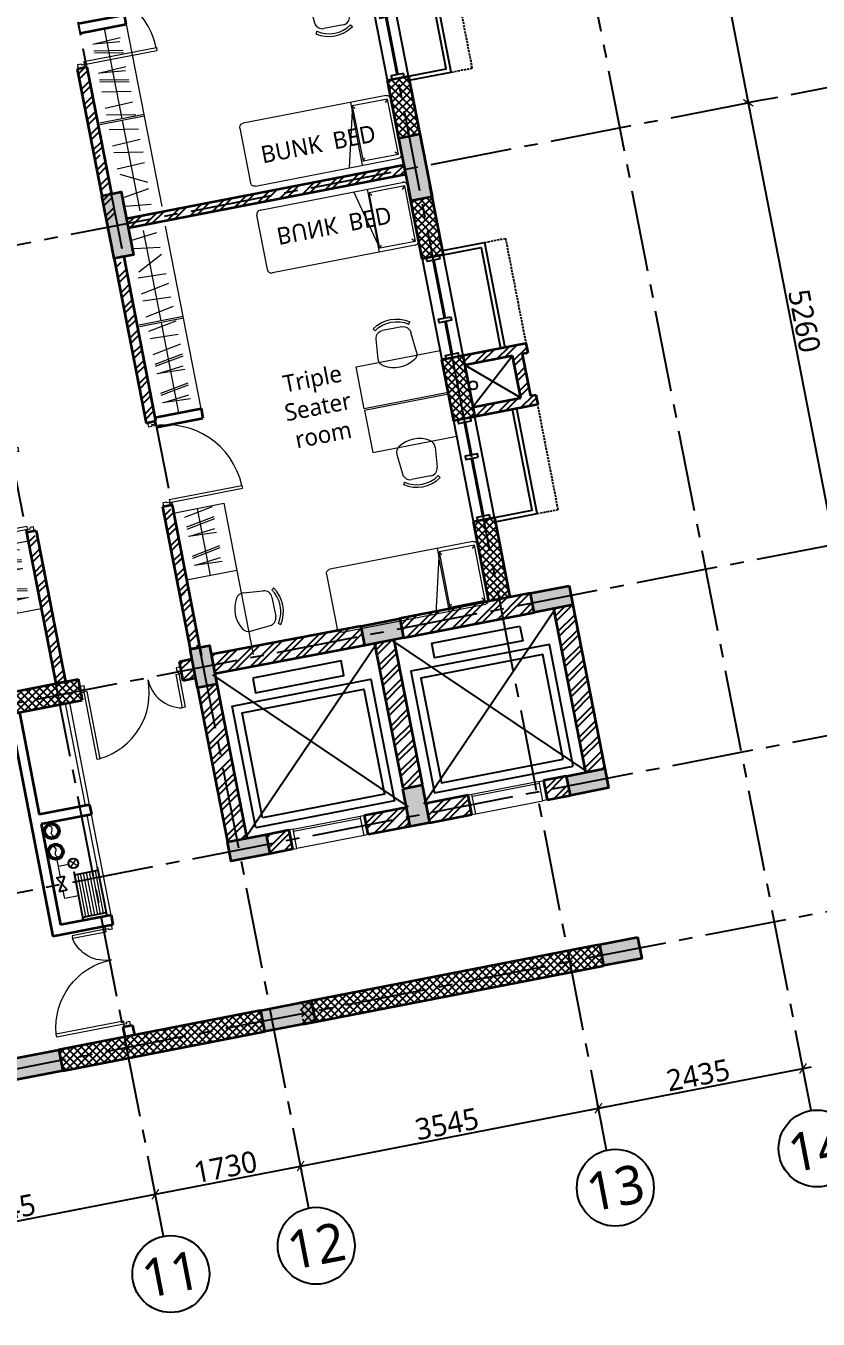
# Model space of a CAD drawing. Header units: millimetres. Extents: x -1107453 to -240403, y -265431 to 143409.
# Drawn here: x -259671 to -250412, y -119857 to -104730 of the extents above; entities that cross this region are included whole.
import ezdxf
from ezdxf.enums import TextEntityAlignment as Align

# ---------------------------------------------------------------- set-up
doc = ezdxf.new("R2010")
doc.units = ezdxf.units.MM
doc.header["$MEASUREMENT"] = 0
doc.linetypes.add('CENTER2', pattern=[28.575, 19.05, -3.175, 3.175, -3.175])
doc.linetypes.add('HIDDEN', pattern=[0.375, 0.25, -0.125])
for name, color, linetype in [('A-Anno-Dims', 7, 'Continuous'), ('A-Anno-Grid Lines', 154, 'Continuous'), ('A-Elevation', 4, 'Continuous'), ('A-Wall Patt', 8, 'Continuous'), ('A-Window', 4, 'Continuous'), ('Anno_Labels', 7, 'Continuous'), ('S-Conc Patt', 9, 'Continuous')]:
    doc.layers.add(name, color=color, linetype=linetype)
for name, color, linetype, lineweight in [('A-Detail Lines', 8, 'Continuous', 25), ('A-Door', 4, 'Continuous', 9), ('A-Wall Sec', 1, 'Continuous', 30), ('A-WIN', 5, 'Continuous', 25), ('column hatch', 12, 'Continuous', 5), ('S-Concrete', 40, 'Continuous', 30), ('text', 7, 'Continuous', 9), ('Wall HATCH', 8, 'Continuous', 15)]:
    doc.layers.add(name, color=color, linetype=linetype, lineweight=lineweight)
doc.layers.add('I-Furniture', color=7, linetype='Continuous', lineweight=15, true_color=0xc76300)
doc.styles.get("Standard").update_dxf_attribs({"font": 'trebuc.ttf'})
doc.dimstyles.new('IIITD_WD_L @ 100', dxfattribs={"dimscale": 100, "dimtxt": 2.5, "dimasz": 1, "dimexe": 0.5, "dimexo": 0.25, "dimgap": 0.3, "dimtad": 1, "dimdec": 0, "dimrnd": 1, "dimzin": 0, "dimdsep": 46, "dimtxsty": 'Standard', "dimblk": 'ARCHTICK', "dimcen": 0.2, "dimdle": 1, "dimclrd": 8, "dimclre": 8, "dimadec": 0, "dimazin": 0, "dimtfac": 1, "dimtdec": 0, "dimtofl": 0, "dimtmove": 0, "dimatfit": 0, "dimfxl": 2, "dimfxlon": 1, "dimtolj": 1, "dimtzin": 0, "dimlwd": -1, "dimlwe": -1, "dimarcsym": 0})
doc.dimstyles.new('IIITD_WD_M @ 100', dxfattribs={"dimscale": 100, "dimtxt": 1, "dimasz": 0.25, "dimexe": 0.25, "dimexo": 0.25, "dimgap": 0.3, "dimtad": 1, "dimdec": 0, "dimrnd": 2.5, "dimzin": 0, "dimdsep": 46, "dimtxsty": 'Standard', "dimblk": 'ARCHTICK', "dimcen": 0.2, "dimdle": 0.5, "dimclrd": 8, "dimclre": 254, "dimadec": 0, "dimazin": 0, "dimtfac": 1, "dimtdec": 0, "dimtofl": 0, "dimtmove": 0, "dimatfit": 0, "dimfxl": 100, "dimtolj": 1, "dimtzin": 0, "dimlwd": -1, "dimlwe": -1, "dimarcsym": 0})
pattern_1 = [(45, (-2e-08, -139435.84), (-44.194174, 44.194174), []), (135, (-2e-08, -139435.84), (-44.194174, -44.194174), [])]

# ---------------------------------------------------------------- blocks, each defined once
blk = doc.blocks.new('Lift Door')
at = {"layer": 'A-Door'}
for p, q in [((-15860, -5817), (-15860, -6617)), ((-15655, -6617), (-15655, -5817)), ((-15630, -6617), (-15630, -5817))]:
    blk.add_line(p, q, dxfattribs=at)
for points in [[(-15860, -5767), (-15860, -5817), (-15630, -5817), (-15630, -5767)], [(-15860, -6667), (-15860, -6617), (-15630, -6617), (-15630, -6667)]]:
    blk.add_lwpolyline(points, dxfattribs=at)
blk = doc.blocks.new('Lift Room')
at = {"layer": 'A-Detail Lines'}
for p, q in [((-15630, 122925), (-13680, 124875)), ((-15630, 124875), (-13680, 122925))]:
    blk.add_line(p, q, dxfattribs=at)
blk.add_lwpolyline([(-15430, 124625), (-14180, 124625), (-14180, 123175), (-15430, 123175)], close=True, dxfattribs=at)
at = {"layer": 'A-Elevation'}
for points in [[(-15530, 124725), (-14080, 124725), (-14080, 123075), (-15530, 123075)], [(-13805, 124425), (-13980, 124425), (-13980, 123375), (-13805, 123375)]]:
    blk.add_lwpolyline(points, close=True, dxfattribs=at)
blk = doc.blocks.new('W 1200')
at = {"layer": 'A-Window', "linetype": 'HIDDEN', "ltscale": 100}
for p, q in [((552588, 7900), (552588, 9150)), ((552838, 7900), (552588, 7900))]:
    blk.add_line(p, q, dxfattribs=at)
at = {"layer": 'A-Window', "color": 2, "lineweight": 40}
for p, q in [((553463, 8720), (553463, 9110)), ((553463, 7990), (553463, 8680))]:
    blk.add_line(p, q, dxfattribs=at)
at = {"layer": 'A-Window', "color": 5}
for points in [[(553338, 7900), (552838, 7900), (552838, 9150)], [(553338, 7950), (552888, 7950), (552888, 9150)]]:
    blk.add_lwpolyline(points, dxfattribs=at)
at = {"layer": 'A-Window'}
for points in [[(553338, 7950), (553338, 9150)], [(553588, 7950), (553588, 9150)], [(553388, 8680), (553388, 8720), (553538, 8720), (553538, 8680), (553388, 8680)]]:
    blk.add_lwpolyline(points, dxfattribs=at)
for points in [[(553388, 9150), (553538, 9150), (553538, 9110), (553388, 9110)], [(553388, 7990), (553538, 7990), (553538, 7950), (553388, 7950)]]:
    blk.add_lwpolyline(points, close=True, dxfattribs=at)
blk = doc.blocks.new('Door 1200')
at = {"layer": 'A-Door', "color": 5, "lineweight": 18}
for p, q in [((524084, 16182), (524084, 16132)), ((524084, 16182), (524159, 16182)), ((524084, 16132), (524124, 16132)), ((524124, 16147), (524124, 16132)), ((524159, 16147), (524124, 16147)), ((524159, 16182), (524159, 16147)), ((524159, 16147), (524557, 16147)), ((524159, 16112), (524159, 16147)), ((524159, 16112), (524557, 16112)), ((524557, 16147), (524557, 16112)), ((524084, 15032), (524124, 15032)), ((524084, 14982), (524084, 15032)), ((524084, 14982), (524159, 14982)), ((524124, 15017), (524124, 15032)), ((524159, 15017), (524124, 15017)), ((524159, 15052), (524159, 15017)), ((524159, 15052), (524958, 15052)), ((524159, 14982), (524159, 15017)), ((524159, 15017), (524958, 15017)), ((524958, 15017), (524958, 15052))]:
    blk.add_line(p, q, dxfattribs=at)
at = {"layer": 'A-Door', "lineweight": 18}
for centre, radius, start, end in [((524155, 16193), 411, 270.5695, 348.692), ((524157, 14978), 804, 5.3148, 89.8715)]:
    blk.add_arc(centre, radius, start, end, dxfattribs=at)
blk = doc.blocks.new('f h')
at = {"layer": 'A-WIN'}
for p, q in [((1010874, -78570), (1010972, -78570)), ((1010874, -78570), (1010972, -78734)), ((1010972, -78570), (1010874, -78734)), ((1011088, -78536), (1011088, -79120)), ((1011088, -78575), (1011368, -78575)), ((1011368, -78536), (1011368, -79120)), ((1010874, -78734), (1010972, -78734)), ((1011088, -79081), (1011368, -79081))]:
    blk.add_line(p, q, dxfattribs=at)
at = {"layer": 'A-WIN', "ltscale": 50}
for centre, radius in [((1010925, -78023), 93.8), ((1010925, -78023), 75), ((1010924, -78269), 93.8), ((1010924, -78269), 75)]:
    blk.add_circle(centre, radius, dxfattribs=at)
at = {"layer": 'A-WIN'}
blk.add_circle((1011100, -78441), 56.6, dxfattribs=at)
at = {"layer": 'Wall HATCH'}
for p, q in [((1010923, -78570), (1010923, -78344)), ((1010923, -78441), (1011044, -78441)), ((1011140, -78401), (1011060, -78481)), ((1011140, -78481), (1011060, -78401)), ((1011123, -78575), (1011123, -79081)), ((1011158, -78575), (1011158, -79081)), ((1011193, -78575), (1011193, -79081)), ((1011228, -78575), (1011228, -79081)), ((1011263, -78575), (1011263, -79081)), ((1011298, -78575), (1011298, -79081)), ((1011333, -78575), (1011333, -79081)), ((1010923, -78828), (1010923, -78734)), ((1011088, -78828), (1010923, -78828))]:
    blk.add_line(p, q, dxfattribs=at)
at = {"layer": 'Wall HATCH', "ltscale": 50}
for centre in [(1010899, -77997), (1010897, -78242)]:
    blk.add_arc(centre, 37.5, 314.6267, 134.6267, dxfattribs=at)
at = {"layer": 'Wall HATCH'}
for centre in [(1010952, -78050), (1010950, -78296)]:
    blk.add_arc(centre, 37.5, 134.6267, 314.6267, dxfattribs=at)
blk = doc.blocks.new('column 2.03')
at = {"layer": 'S-Conc Patt'}
h = blk.add_hatch(color=256, dxfattribs=at)
h.paths.add_polyline_path([(-391825, -41890), (-391778, -42135), (-392229, -42223), (-392277, -41978)])
h.paths.add_polyline_path([(-417144, -42306), (-417144, -42556), (-417593, -42556), (-417593, -42306)])
h.paths.add_polyline_path([(-386479, -25584), (-386233, -25536), (-386090, -26272), (-386335, -26320)])
h.paths.add_polyline_path([(-385475, -30747), (-385229, -30699), (-385086, -31436), (-385332, -31483)])
h.paths.add_polyline_path([(-394133, -32430), (-393887, -32382), (-393744, -33119), (-393990, -33166)])
h.paths.add_polyline_path([(-395136, -27267), (-394891, -27219), (-394748, -27955), (-394993, -28003)])
h.paths.add_polyline_path([(-417394, -22076), (-417144, -22076), (-417144, -22826), (-417394, -22826)])
h.paths.add_polyline_path([(-417394, -27336), (-417144, -27336), (-417144, -28086), (-417394, -28086)])
h.paths.add_polyline_path([(-417394, -32596), (-417144, -32596), (-417144, -33346), (-417394, -33346)])
h.paths.add_polyline_path([(-426214, -32596), (-425964, -32596), (-425964, -33346), (-426214, -33346)])
h.paths.add_polyline_path([(-426214, -27336), (-425964, -27336), (-425964, -28086), (-426214, -28086)])
h.paths.add_polyline_path([(-399019, -17228), (-398769, -17228), (-398769, -17978), (-399019, -17978)])
h.paths.add_polyline_path([(-399019, -11280), (-398769, -11280), (-398769, -12030), (-399019, -12030)])
h.paths.add_polyline_path([(-399019, -14460), (-398769, -14460), (-398769, -15210), (-399019, -15210)])
h.paths.add_polyline_path([(-415129, -17161), (-415379, -17161), (-415379, -17911), (-415129, -17911)])
h.paths.add_polyline_path([(-415129, -12030), (-415379, -12030), (-415379, -11280), (-415129, -11280)])
h.paths.add_polyline_path([(-415129, -15210), (-415379, -15210), (-415379, -14460), (-415129, -14460)])
h.paths.add_polyline_path([(-427169, -19106), (-426919, -19106), (-426919, -19856), (-427169, -19856)])
h.paths.add_polyline_path([(-421929, -11530), (-421929, -11280), (-422679, -11280), (-422679, -11530)])
h.paths.add_polyline_path([(-422679, -13701), (-422429, -13701), (-422429, -14451), (-422679, -14451)])
h.paths.add_polyline_path([(-428649, -19106), (-428399, -19106), (-428399, -19856), (-428649, -19856)])
h.paths.add_polyline_path([(-428649, -17161), (-428399, -17161), (-428399, -17911), (-428649, -17911)])
h.paths.add_polyline_path([(-422679, -17161), (-422429, -17161), (-422429, -17911), (-422679, -17911)])
h.paths.add_polyline_path([(-417144, -17161), (-417394, -17161), (-417394, -17911), (-417144, -17911)])
h.paths.add_polyline_path([(-420929, -17161), (-420699, -17161), (-420699, -17911), (-420929, -17911)])
h.paths.add_polyline_path([(-386030, -15131), (-385784, -15083), (-385641, -15819), (-385886, -15867)])
h.paths.add_polyline_path([(-390781, -18036), (-390733, -18281), (-391471, -18425), (-391519, -18179)])
h.paths.add_polyline_path([(-387914, -36727), (-387688, -36683), (-387600, -37135), (-387826, -37179)])
h.paths.add_polyline_path([(-389447, -41411), (-389400, -41656), (-389989, -41771), (-390036, -41525)])
h.paths.add_polyline_path([(-422429, -19106), (-422429, -19336), (-423179, -19336), (-423179, -19106)])
h.paths.add_polyline_path([(-383067, -38123), (-383024, -38349), (-383470, -38436), (-383514, -38210)])
h.paths.add_polyline_path([(-387024, -38892), (-386980, -39118), (-387432, -39206), (-387476, -38980)])
h.paths.add_polyline_path([(-383484, -35984), (-383440, -36209), (-383892, -36297), (-383936, -36071)])
h.paths.add_polyline_path([(-385427, -38358), (-385201, -38314), (-385115, -38756), (-385341, -38799)])
h.paths.add_polyline_path([(-385462, -36368), (-385418, -36594), (-385870, -36682), (-385914, -36456)])
h.paths.add_polyline_path([(-422429, -40296), (-422429, -40526), (-422879, -40526), (-422879, -40296)])
h.paths.add_polyline_path([(-422429, -38461), (-422659, -38461), (-422659, -38001), (-422429, -38001)])
h.paths.add_polyline_path([(-426469, -40296), (-426469, -40526), (-426919, -40526), (-426919, -40296)])
h.paths.add_polyline_path([(-426468, -38116), (-426468, -38346), (-426919, -38346), (-426919, -38116)])
h.paths.add_polyline_path([(-424789, -40066), (-424559, -40066), (-424559, -40526), (-424789, -40526)])
h.paths.add_polyline_path([(-424444, -38116), (-424444, -38346), (-424904, -38346), (-424904, -38116)])
h.paths.add_polyline_path([(-390643, -31752), (-390417, -31708), (-390274, -32444), (-390500, -32488)])
h.paths.add_polyline_path([(-389949, -26258), (-389723, -26214), (-389580, -26951), (-389805, -26995)])
h.paths.add_polyline_path([(-390863, -21556), (-390906, -21330), (-390170, -21187), (-390126, -21413)])
h.paths.add_polyline_path([(-393588, -16600), (-393363, -16556), (-393219, -17293), (-393445, -17336)])
h.paths.add_polyline_path([(-420929, -22076), (-420699, -22076), (-420699, -22826), (-420929, -22826)])
h.paths.add_polyline_path([(-386497, -40837), (-386449, -41083), (-387039, -41197), (-387087, -40952)])
h.paths.add_polyline_path([(-422428, -42306), (-422428, -42556), (-423028, -42556), (-423028, -42306)])
h.paths.add_polyline_path([(-387111, -17323), (-386866, -17275), (-386723, -18011), (-386969, -18059)])
h.paths.add_polyline_path([(-419312, -38116), (-419312, -38366), (-419912, -38366), (-419912, -38116)])
h.paths.add_polyline_path([(-426419, -22566), (-426419, -22316), (-427169, -22316), (-427169, -22566)])
h.paths.add_polyline_path([(-382684, -40096), (-382636, -40342), (-383077, -40427), (-383125, -40182)])
h.paths.add_polyline_path([(-419313, -42306), (-419313, -42556), (-419913, -42556), (-419913, -42306)])
h.paths.add_polyline_path([(-426467, -42306), (-426467, -42556), (-426918, -42556), (-426918, -42306)])
h.paths.add_polyline_path([(-399318, -16420), (-399068, -16420), (-399068, -17170), (-399318, -17170)])
h.paths.add_polyline_path([(-399319, -11280), (-399069, -11280), (-399069, -12030), (-399319, -12030)])
h.paths.add_polyline_path([(-414829, -12030), (-415079, -12030), (-415079, -11280), (-414829, -11280)])
h.paths.add_polyline_path([(-415079, -19600), (-414829, -19600), (-414829, -20350), (-415079, -20350)])
h.paths.add_polyline_path([(-399069, -20350), (-399319, -20350), (-399319, -19600), (-399069, -19600)])
h.paths.add_polyline_path([(-404329, -17095), (-404559, -17095), (-404559, -16495), (-404329, -16495)])
h.paths.add_polyline_path([(-415079, -16420), (-414829, -16420), (-414829, -17170), (-415079, -17170)])
h.paths.add_polyline_path([(-409589, -17095), (-409819, -17095), (-409819, -16495), (-409589, -16495)])
h.paths.add_polyline_path([(-390251, -37278), (-390203, -37524), (-390792, -37638), (-390840, -37393)])
h.paths.add_polyline_path([(-391647, -26588), (-391421, -26545), (-391278, -27281), (-391504, -27325)])
h.paths.add_polyline_path([(-420929, -27336), (-420699, -27336), (-420699, -28086), (-420929, -28086)])
h.paths.add_polyline_path([(-420929, -32596), (-420699, -32596), (-420699, -33346), (-420929, -33346)])
h.paths.add_polyline_path([(-399319, -14460), (-399069, -14460), (-399069, -15210), (-399319, -15210)])
h.paths.add_polyline_path([(-404559, -14535), (-404329, -14535), (-404329, -15135), (-404559, -15135)])
h.paths.add_polyline_path([(-409819, -14535), (-409589, -14535), (-409589, -15135), (-409819, -15135)])
h.paths.add_polyline_path([(-414829, -15210), (-415079, -15210), (-415079, -14460), (-414829, -14460)])
h.paths.add_polyline_path([(-391888, -16270), (-391642, -16222), (-391499, -16958), (-391745, -17006)])
h.paths.add_polyline_path([(-397078, -17279), (-396833, -17231), (-396689, -17967), (-396935, -18015)])
h.paths.add_polyline_path([(-428649, -13701), (-428399, -13701), (-428399, -14451), (-428649, -14451)])
h.paths.add_polyline_path([(-385658, -17040), (-385413, -16993), (-385270, -17729), (-385516, -17776)])
h.paths.add_polyline_path([(-386690, -11731), (-386445, -11683), (-386302, -12419), (-386547, -12467)])
h.paths.add_polyline_path([(-392548, -12873), (-392303, -12826), (-392159, -13562), (-392405, -13610)])
h.paths.add_polyline_path([(-392632, -37741), (-392584, -37987), (-393036, -38074), (-393083, -37829)])
h.paths.add_polyline_path([(-388945, -31422), (-388719, -31378), (-388576, -32114), (-388802, -32158)])
h.paths.add_polyline_path([(-386254, -20426), (-386206, -20671), (-386942, -20815), (-386990, -20569)])
h.paths.add_polyline_path([(-392650, -21425), (-392425, -21381), (-392282, -22117), (-392507, -22161)])
h.paths.add_polyline_path([(-396140, -22103), (-395895, -22056), (-395752, -22792), (-395997, -22840)])
h.paths.add_polyline_path([(-404744, -11530), (-404744, -11280), (-404144, -11280), (-404144, -11530)])
h.paths.add_polyline_path([(-410004, -11530), (-410004, -11280), (-409404, -11280), (-409404, -11530)])
h.paths.add_polyline_path([(-404744, -20350), (-404744, -20100), (-404144, -20100), (-404144, -20350)])
h.paths.add_polyline_path([(-410004, -20350), (-410004, -20100), (-409404, -20100), (-409404, -20350)])
h.paths.add_polyline_path([(-423179, -22546), (-423179, -22316), (-422429, -22316), (-422429, -22546)])
h.paths.add_polyline_path([(-422658, -27336), (-422428, -27336), (-422428, -28086), (-422658, -28086)])
h.paths.add_polyline_path([(-417144, -38116), (-417144, -38366), (-417593, -38366), (-417593, -38116)])
h.paths.add_polyline_path([(-422659, -32596), (-422429, -32596), (-422429, -33346), (-422659, -33346)])
h.paths.add_polyline_path([(-393355, -11530), (-393355, -11280), (-392605, -11280), (-392605, -11530)])
at = {"layer": 'S-Concrete', "lineweight": 35}
for points in [[(-385475, -30747), (-385229, -30699), (-385086, -31436), (-385332, -31483)], [(-389447, -41411), (-389400, -41656), (-389989, -41771), (-390036, -41525), (-389447, -41411)]]:
    blk.add_lwpolyline(points, close=True, dxfattribs=at)
for points in [[(-388945, -31422), (-388719, -31378), (-388576, -32114), (-388802, -32158), (-388945, -31422)], [(-383484, -35984), (-383440, -36209), (-383892, -36297), (-383936, -36071), (-383484, -35984)], [(-385462, -36368), (-385418, -36594), (-385870, -36682), (-385914, -36456), (-385462, -36368)], [(-387914, -36727), (-387688, -36683), (-387600, -37135), (-387826, -37179), (-387914, -36727)], [(-383067, -38123), (-383024, -38349), (-383470, -38436), (-383514, -38210), (-383067, -38123)], [(-385427, -38358), (-385201, -38314), (-385115, -38756), (-385341, -38799), (-385427, -38358)], [(-387024, -38892), (-386980, -39118), (-387432, -39206), (-387476, -38980), (-387024, -38892)], [(-382684, -40096), (-382636, -40342), (-383077, -40427), (-383125, -40182), (-382684, -40096)], [(-386497, -40837), (-386449, -41083), (-387039, -41197), (-387087, -40952), (-386497, -40837)]]:
    blk.add_lwpolyline(points, dxfattribs=at)
blk = doc.blocks.new('ABL_Door_S - 1000 x 2100-11-3 Second Floor Lvl')
at = {"layer": 'A-Door', "color": 5}
for p, q in [((-500, 38), (-450, 38)), ((-500, -38), (-500, 38)), ((-450, 38), (-450, -3)), ((450, 38), (450, -3)), ((500, 38), (450, 38)), ((500, -38), (500, 38)), ((-500, -38), (-465, -38)), ((-465, -3), (-450, -3)), ((-465, -38), (-465, -3)), ((-430, -38), (-465, -38)), ((465, -3), (450, -3)), ((465, -38), (465, -3)), ((500, -38), (465, -38))]:
    blk.add_line(p, q, dxfattribs=at)
at = {"layer": 'A-Door', "color": 5, "lineweight": 18}
for p, q in [((-465, -38), (-465, -903)), ((-430, -38), (-430, -903)), ((-430, -903), (-465, -903))]:
    blk.add_line(p, q, dxfattribs=at)
at = {"layer": 'A-Door'}
blk.add_arc((-450, -2), 900, 271.2981, 359.9894, dxfattribs=at)
blk = doc.blocks.new('Grid Head')
blk.add_circle((0, 0), 3)
at = {"layer": 'Anno_Labels'}
blk.add_attdef('GRID_NAME', text='', height=3, dxfattribs=at).set_placement((0, 0), align=Align.MIDDLE_CENTER)
blk = doc.blocks.new('_ArchTick')
at = {"color": 0, "linetype": 'ByBlock', "const_width": 0.15}
blk.add_lwpolyline([(-0.5, -0.5), (0.5, 0.5)], dxfattribs=at)
blk = doc.blocks.new('*D1101')
at = {"layer": 'A-Anno-Dims', "color": 8, "transparency": 16777216}
for p, q in [((545837, -12400), (549513, -11685)), ((549453, -11901), (549405, -11655)), ((545973, -12577), (545925, -12332))]:
    blk.add_line(p, q, dxfattribs=at)
at = {"layer": 'A-Anno-Dims', "color": 8, "transparency": 16777216, "xscale": 100, "yscale": 100, "zscale": 100}
for p, rotation in [((549415, -11704), 11.00000000000686), ((545935, -12381), 191.0000000000068)]:
    blk.add_blockref('_ArchTick', p, dxfattribs=dict(at, rotation=rotation))
at = {"layer": 'A-Anno-Dims', "color": 0, "transparency": 16777216, "insert": (547645, -11888), "char_height": 250, "attachment_point": 5, "rotation": 11}
blk.add_mtext('\\A1;3545', dxfattribs=at)
blk = doc.blocks.new('_Open90')
at = {"color": 0, "linetype": 'ByBlock', "lineweight": -2}
for p, q in [((0, 0), (-1, 0)), ((-0.5, 0.5), (0, 0)), ((0, 0), (-0.5, -0.5))]:
    blk.add_line(p, q, dxfattribs=at)
blk = doc.blocks.new('*D1102')
at = {"layer": 'A-Anno-Dims', "color": 8, "transparency": 16777216}
for p, q in [((551151, -11571), (551104, -11325)), ((549317, -11724), (551211, -11355)), ((549453, -11901), (549405, -11655))]:
    blk.add_line(p, q, dxfattribs=at)
at = {"layer": 'A-Anno-Dims', "color": 8, "transparency": 16777216, "xscale": 100, "yscale": 100, "zscale": 100}
for p, rotation in [((551113, -11374), 10.99999999058284), ((549415, -11704), 190.9999999905828)]:
    blk.add_blockref('_ArchTick', p, dxfattribs=dict(at, rotation=rotation))
at = {"layer": 'A-Anno-Dims', "color": 0, "transparency": 16777216, "insert": (550234, -11385), "char_height": 250, "attachment_point": 5, "rotation": 11}
blk.add_mtext('\\A1;1730', dxfattribs=at)
blk = doc.blocks.new('*D1103')
at = {"layer": 'A-Anno-Dims', "color": 8, "transparency": 16777216}
for p, q in [((551015, -11393), (554691, -10679)), ((554631, -10894), (554583, -10649)), ((551151, -11571), (551104, -11325))]:
    blk.add_line(p, q, dxfattribs=at)
at = {"layer": 'A-Anno-Dims', "color": 8, "transparency": 16777216, "xscale": 100, "yscale": 100, "zscale": 100}
for p, rotation in [((554593, -10698), 10.99999999058284), ((551113, -11374), 190.9999999905828)]:
    blk.add_blockref('_ArchTick', p, dxfattribs=dict(at, rotation=rotation))
at = {"layer": 'A-Anno-Dims', "color": 0, "transparency": 16777216, "insert": (552823, -10882), "char_height": 250, "attachment_point": 5, "rotation": 11}
blk.add_mtext('\\A1;3545', dxfattribs=at)
blk = doc.blocks.new('*D1104')
at = {"layer": 'A-Anno-Dims', "color": 8, "transparency": 16777216}
for p, q in [((554495, -10717), (557082, -10214)), ((557022, -10430), (556974, -10184)), ((554631, -10894), (554583, -10649))]:
    blk.add_line(p, q, dxfattribs=at)
at = {"layer": 'A-Anno-Dims', "color": 8, "transparency": 16777216, "xscale": 100, "yscale": 100, "zscale": 100}
for p, rotation in [((556983, -10233), 10.99999999058284), ((554593, -10698), 190.9999999905828)]:
    blk.add_blockref('_ArchTick', p, dxfattribs=dict(at, rotation=rotation))
at = {"layer": 'A-Anno-Dims', "color": 0, "transparency": 16777216, "insert": (555758, -10311), "char_height": 250, "attachment_point": 5, "rotation": 11}
blk.add_mtext('\\A1;2435', dxfattribs=at)
blk = doc.blocks.new('*D1127')
at = {"layer": 'A-Anno-Dims', "color": 8, "transparency": 16777216}
for p, q in [((555537, 6264), (555291, 6216)), ((555321, 6324), (556363, 964)), ((556540, 1100), (556295, 1053))]:
    blk.add_line(p, q, dxfattribs=at)
at = {"layer": 'A-Anno-Dims', "color": 8, "transparency": 16777216, "xscale": 100, "yscale": 100, "zscale": 100}
for p, rotation in [((555340, 6226), 101.0000000010405), ((556344, 1062), 281.0000000010405)]:
    blk.add_blockref('_ArchTick', p, dxfattribs=dict(at, rotation=rotation))
at = {"layer": 'A-Anno-Dims', "color": 0, "transparency": 16777216, "insert": (555997, 3674), "char_height": 250, "attachment_point": 5, "rotation": 281}
blk.add_mtext('\\A1;5260', dxfattribs=at)
blk = doc.blocks.new('*D1128')
at = {"layer": 'A-Anno-Dims', "color": 8, "transparency": 16777216}
for p, q in [((556540, 1100), (556295, 1053)), ((556325, 1160), (557367, -4199)), ((557544, -4063), (557298, -4111))]:
    blk.add_line(p, q, dxfattribs=at)
at = {"layer": 'A-Anno-Dims', "color": 8, "transparency": 16777216, "xscale": 100, "yscale": 100, "zscale": 100}
for p, rotation in [((556344, 1062), 101.0000000010405), ((557348, -4101), 281.0000000010405)]:
    blk.add_blockref('_ArchTick', p, dxfattribs=dict(at, rotation=rotation))
at = {"layer": 'A-Anno-Dims', "color": 0, "transparency": 16777216, "insert": (557000, -1489), "char_height": 250, "attachment_point": 5, "rotation": 281}
blk.add_mtext('\\A1;5260', dxfattribs=at)
blk = doc.blocks.new('chair1')
at = {"layer": 'I-Furniture'}
for p, q in [((-320, 228), (-84, 207)), ((16, 201), (42, 219)), ((1, 115), (1, -115)), ((-320, -228), (-84, -207)), ((16, -201), (42, -219))]:
    blk.add_line(p, q, dxfattribs=at)
for centre, radius, start, end in [((-108, 0), 351, 148.407, 211.593), ((-328, 135), 92.9, 85.0303, 148.407), ((-92, 115), 92.9, 0, 85.0303), ((-278, 0), 356, 325.6197, 34.3803), ((-278, 0), 387, 325.6197, 34.3803), ((-92, -115), 92.9, 274.9697, 0), ((-328, -135), 92.9, 211.593, 274.9697)]:
    blk.add_arc(centre, radius, start, end, dxfattribs=at)
blk = doc.blocks.new('A$C0E3E786B')
at = {"layer": 'I-Furniture', "ltscale": 0.1}
for p, q in [((-1905, 916), (-205, 916)), ((-1481, 916), (-1481, 816)), ((-1955, 216), (-1955, 866)), ((-1915, 872), (-1881, 837)), ((-1915, 872), (-1495, 872)), ((-1915, 211), (-1915, 872)), ((-1495, 872), (-1521, 837)), ((-1495, 872), (-1495, 211)), ((-1481, 166), (-1481, 816)), ((-1481, 816), (-1320, 166)), ((-155, 866), (-155, 216)), ((-1915, 211), (-1881, 246)), ((-1915, 211), (-1495, 211)), ((-1915, 166), (-1915, 167)), ((-205, 166), (-1915, 166)), ((-1495, 211), (-1521, 246))]:
    blk.add_line(p, q, dxfattribs=at)
for centre, start, end in [((-1905, 866), 90, 180), ((-205, 866), 0, 90), ((-1905, 216), 180, 270), ((-205, 216), 270, 0)]:
    blk.add_arc(centre, 50, start, end, dxfattribs=at)
blk = doc.blocks.new('*D1134')
at = {"layer": 'text', "color": 254, "transparency": 16777216}
for p, q in [((-289958, -109301), (-289733, -109301)), ((-289958, -110101), (-289733, -110101))]:
    blk.add_line(p, q, dxfattribs=at)
at = {"layer": 'text', "color": 8, "transparency": 16777216}
blk.add_line((-289758, -110151), (-289758, -109251), dxfattribs=at)
at = {"layer": 'text', "color": 8, "transparency": 16777216, "xscale": 25, "yscale": 25, "zscale": 25}
for p, rotation in [((-289758, -109301), 90), ((-289758, -110101), 270)]:
    blk.add_blockref('_ArchTick', p, dxfattribs=dict(at, rotation=rotation))
at = {"layer": 'text', "color": 0, "transparency": 16777216, "insert": (-289839, -109701), "char_height": 100, "attachment_point": 5, "rotation": 90}
blk.add_mtext('\\A1;800', dxfattribs=at)
blk = doc.blocks.new('Grid Girls Hostel')
at = {"layer": 'A-Anno-Grid Lines', "linetype": 'CENTER2', "ltscale": 50}
for p, q in [((557078.8, -10724.1), (550388.2, 23696.3)), ((551208.5, -11865.1), (544521.1, 22538.2)), ((549510.2, -12195.2), (542822.9, 22208.1)), ((554688.3, -11188.7), (550425.3, 10742.6)), ((542821.1, -1566.3), (557324.7, 1252.9)), ((543824.8, -6729.7), (558328.3, -3910.5)), ((544241.4, -8869.5), (558745, -6050.3)), ((544626.8, -10852.3), (559130.4, -8033.1))]:
    blk.add_line(p, q, dxfattribs=at)
at = {"layer": 'A-Anno-Dims'}
ref = blk.add_blockref('Grid Head', (557148.1, -11169), dxfattribs=dict(at, xscale=150, yscale=150, zscale=150, rotation=11.00000000000739))
ref.add_attrib('GRID_NAME', '14', dxfattribs={"layer": '0', "height": 450, "rotation": 11}).set_placement((557148.1, -11169), align=Align.MIDDLE_CENTER)
ref = blk.add_blockref('Grid Head', (554790.7, -11627.2), dxfattribs=dict(at, xscale=150, yscale=150, zscale=150, rotation=11.00000000000739))
ref.add_attrib('GRID_NAME', '13', dxfattribs={"layer": '0', "height": 450, "rotation": 11}).set_placement((554790.7, -11627.2), align=Align.MIDDLE_CENTER)
ref = blk.add_blockref('Grid Head', (551295, -12306.7), dxfattribs=dict(at, xscale=149.9999999999999, yscale=149.9999999999999, zscale=149.9999999999999, rotation=11.00000000000739))
ref.add_attrib('GRID_NAME', '12', dxfattribs={"layer": '0', "height": 450, "rotation": 11}).set_placement((551295, -12306.7), align=Align.MIDDLE_CENTER)
ref = blk.add_blockref('Grid Head', (549596.1, -12637), dxfattribs=dict(at, xscale=150, yscale=150, zscale=150, rotation=11.00000000000739))
ref.add_attrib('GRID_NAME', '11', dxfattribs={"layer": '0', "height": 450, "rotation": 11}).set_placement((549596.1, -12637), align=Align.MIDDLE_CENTER)
for base, p1, p2, angle, picture, middle in [((556343.9, 1062.2), (556321, 6416.2), (557324.7, 1252.9), 101, '*D1127', (555996.8, 3674)), ((557347.6, -4101.1), (557324.7, 1252.9), (558328.3, -3910.5), 101, '*D1128', (557000.5, -1489.4)), ((556983.4, -10233.2), (554688.3, -11188.7), (557078.8, -10724.1), 191, '*D1104', (555758.2, -10311.3)), ((554592.9, -10697.9), (551208.5, -11865.1), (554688.3, -11188.7), 191, '*D1103', (552823, -10881.8)), ((551113.1, -11374.3), (549510.2, -12195.2), (551208.5, -11865.1), 191, '*D1102', (550234, -11385.1))]:
    dim = blk.add_linear_dim(base=base, p1=p1, p2=p2, angle=angle, dimstyle='IIITD_WD_L @ 100', override={"dimtmove": 1, "dimldrblk": 'Open90', "dimarcsym": 1}, dxfattribs=at)
    dim.commit()
    dim.dimension.update_dxf_attribs({"geometry": picture, "text_midpoint": middle})
dim = blk.add_aligned_dim(p1=(546030.4, -12871.7), p2=(549510.2, -12195.2), distance=500, dimstyle='IIITD_WD_L @ 100', override={"dimldrblk": 'Open90', "dimarcsym": 1}, dxfattribs=at)
dim.commit()
dim.dimension.update_dxf_attribs({"geometry": '*D1101', "text_midpoint": (547644.9, -11888.3)})
blk = doc.blocks.new('TRIPLE')
at = {"layer": 'A-Wall Sec', "lineweight": 35}
for p, q in [((-290652.3, -111125.6), (-290102.3, -111125.6)), ((-290102.3, -111240.6), (-290102.3, -111125.6)), ((-290652.3, -111240.6), (-290102.3, -111240.6))]:
    blk.add_line(p, q, dxfattribs=at)
at = {"layer": 'I-Furniture', "ltscale": 0.1}
for p, q in [((-290052.3, -109301), (-290052.3, -108299.1)), ((-290052.3, -109301), (-290652.3, -109301)), ((-290052.3, -110101), (-290052.3, -109301)), ((-290652.3, -110101), (-290052.3, -110101)), ((-290102.3, -111240.6), (-290102.3, -113410.7)), ((-290102.3, -111240.6), (-290102.3, -113410.7)), ((-290102.3, -112315.6), (-290627.3, -112315.6)), ((-290102.3, -112335.6), (-290627.3, -112335.6))]:
    blk.add_line(p, q, dxfattribs=at)
at = {"layer": 'I-Furniture', "color": 9, "ltscale": 0.1, "true_color": 0xbababa}
for p, q in [((-290364.8, -109301), (-290364.8, -110101)), ((-290531, -109454.2), (-290200.4, -109440.2)), ((-290516.5, -109451.9), (-290213, -109484.3)), ((-290196.1, -109596.5), (-290533.4, -109537.1)), ((-290196.1, -109621.1), (-290533.4, -109561.7)), ((-290531, -109800.3), (-290200.4, -109786.3)), ((-290516.5, -109798), (-290213, -109830.4)), ((-290196.1, -109942.6), (-290533.4, -109883.2)), ((-290196.1, -109967.2), (-290533.4, -109907.8)), ((-290196.1, -110084.4), (-290533.4, -110025)), ((-290364.8, -111240.6), (-290364.8, -112315.6)), ((-290196.1, -111536), (-290533.4, -111476.6)), ((-290531, -111393.8), (-290200.4, -111379.8)), ((-290516.5, -111391.5), (-290213, -111423.8)), ((-290196.1, -111560.6), (-290533.4, -111501.3)), ((-290531, -111739.9), (-290200.4, -111725.9)), ((-290516.5, -111737.6), (-290213, -111770)), ((-290196.1, -111882.1), (-290533.4, -111822.8)), ((-290196.1, -111906.8), (-290533.4, -111847.4)), ((-290196.1, -112023.9), (-290533.4, -111964.5)), ((-290196.1, -112299.3), (-290533.4, -112239.9)), ((-290531, -112157), (-290200.4, -112143.1)), ((-290364.8, -112335.6), (-290364.8, -113410.7)), ((-290196.1, -112471.7), (-290533.4, -112412.4)), ((-290196.1, -112747.1), (-290533.4, -112687.7)), ((-290531, -112604.9), (-290200.4, -112590.9)), ((-290531, -112880.2), (-290200.4, -112866.3)), ((-290509.4, -112948.4), (-290211.1, -113101.5)), ((-290213.6, -113177.9), (-290514.6, -113223.4)), ((-290521.1, -113327.6), (-290217.6, -113359.9))]:
    blk.add_line(p, q, dxfattribs=at)
at = {"layer": 'I-Furniture', "ltscale": 0.1}
for points in [[(-287231.5, -110851.6), (-288231.5, -110851.6), (-288231.5, -110351.5), (-287231.5, -110351.5)], [(-287231.5, -110871.6), (-288231.5, -110871.6), (-288231.5, -111371.6), (-287231.5, -111371.6)]]:
    blk.add_lwpolyline(points, close=True, dxfattribs=at)
at = {"layer": 'I-Furniture', "extrusion": (0, 0, -1), "xscale": -1, "zscale": -1, "rotation": 180}
blk.add_blockref('A$C0E3E786B', (289186.7, -108190.7), dxfattribs=at)
at = {"layer": 'I-Furniture', "ltscale": 0.1, "extrusion": (0, 0, -1), "zscale": -1}
for p, rotation in [((289711, -108800.1), 180), ((287731.5, -109955.4), 90)]:
    blk.add_blockref('chair1', p, dxfattribs=dict(at, rotation=rotation))
at = {"layer": 'I-Furniture', "ltscale": 0.1, "rotation": 270}
blk.add_blockref('chair1', (-287731.5, -111729.1), dxfattribs=at)
at = {"layer": 'I-Furniture', "extrusion": (0, 0, -1), "zscale": -1}
blk.add_blockref('A$C0E3E786B', (289186.7, -113552.6), dxfattribs=at)
at = {"layer": 'text', "lineweight": 35, "insert": (-288167.8, -113043.8), "char_height": 200, "width": 1506.419, "attachment_point": 5}
blk.add_mtext('BUNK  BED', dxfattribs=at)
at = {"layer": 'text'}
dim = blk.add_linear_dim(base=(-289757.7, -109301), p1=(-290052.3, -110101), p2=(-290052.3, -109301), angle=90, dimstyle='IIITD_WD_M @ 100', override={"dimfxl": 2, "dimfxlon": 1, "dimarcsym": 1}, dxfattribs=at)
dim.commit()
dim.dimension.update_dxf_attribs({"geometry": '*D1134', "text_midpoint": (-289838.6, -109701)})

msp = doc.modelspace()

# ---------------------------------------------------------------- hatches: boundary and pattern name
at = {"layer": 'A-Wall Patt'}
h = msp.add_hatch(dxfattribs=at)
h.set_pattern_fill('ANSI37', color=256, scale=500, style=0)
h.set_pattern_definition(pattern_1)
h.paths.add_polyline_path([(-254195.4, -110480.4), (-254440.8, -110528.1), (-254259.5, -111460.7), (-254014.1, -111413)])
h.paths.add_polyline_path([(-254563.6, -108585.9), (-254809, -108633.6), (-254669.7, -109350.2), (-254424.3, -109302.5)])
h.paths.add_polyline_path([(-254924.2, -106730.6), (-255169.6, -106778.3), (-255038, -107455.6), (-254792.6, -107407.9)])
h.paths.add_polyline_path([(-255199, -105317.1), (-255444.4, -105364.8), (-255312.8, -106042.1), (-255067.3, -105994.4)])
h = msp.add_hatch(dxfattribs=at)
h.set_pattern_fill('ANSI32', color=256, scale=400, angle=360, style=0)
h.set_pattern_definition([(45, (592.99, 5582.39), (-106.06602, 106.06602), []), (45, (663.7, 5582.39), (-106.06602, 106.06602), [])])
h.paths.add_polyline_path([(-258760.2, -106230.4), (-258873.1, -106252.3), (-258725.7, -107010.3), (-258612.8, -106988.4)])
h = msp.add_hatch(dxfattribs=at)
h.set_pattern_fill('ANSI32', color=256, scale=400, angle=360, style=0)
h.set_pattern_definition([(45, (-807589.64, 16517.92), (-106.066017, 106.066017), []), (45, (-807518.93, 16517.92), (-106.066017, 106.066017), [])])
h.paths.add_polyline_path([(-255230.2, -106466.7), (-255252.2, -106353.8), (-258495.8, -106984.3), (-258473.8, -107097.1)])
h = msp.add_hatch(dxfattribs=at)
h.set_pattern_fill('ANSI37', color=256, scale=500, style=0)
h.set_pattern_definition(pattern_1)
h.paths.add_polyline_path([(-260629.9, -112933.1), (-260677.6, -112687.7), (-262469.7, -113036.1), (-262422, -113281.5)])
h.paths.add_polyline_path([(-259058.6, -112373), (-260088.6, -112573.2), (-260040.9, -112818.6), (-259010.9, -112618.4)])
h.paths.add_polyline_path([(-263857, -107000), (-264102.4, -107047.7), (-263970.7, -107725), (-263725.3, -107677.3)])
h.paths.add_polyline_path([(-263582.2, -108413.6), (-263827.6, -108461.3), (-263695.9, -109138.6), (-263450.5, -109090.9)])
h.paths.add_polyline_path([(-263221.6, -110268.8), (-263467, -110316.5), (-263397.3, -110674.8, -0.0000921), (-263397.3, -110674.8), (-263327.7, -111033.1), (-263082.3, -110985.4)])
h.paths.add_polyline_path([(-262853.3, -112163.4), (-263098.7, -112211.1), (-262921.3, -113123.9), (-262675.9, -113076.2)])
h = msp.add_hatch(dxfattribs=at)
h.set_pattern_fill('ANSI32', color=256, scale=400, angle=360, style=0)
h.set_pattern_definition([(45, (0, -69350.21), (-106.06602, 106.06602), []), (45, (70.71, -69350.21), (-106.06602, 106.06602), [])])
h.paths.add_polyline_path([(-253886.7, -109080.8), (-254446.3, -109189.6), (-254424.3, -109302.5), (-253688.1, -109159.4), (-253710, -109046.5), (-253773.9, -109058.9), (-253869.3, -108568.1), (-253805.4, -108555.7), (-253827.4, -108442.8), (-254563.6, -108585.9), (-254541.7, -108698.8), (-253982.1, -108590)])
h = msp.add_hatch(dxfattribs=at)
h.set_pattern_fill('ANSI32', color=256, scale=400, angle=360, style=0)
h.set_pattern_definition([(45, (1586.27, 472.39), (-106.06602, 106.06602), []), (45, (1656.98, 472.39), (-106.06602, 106.06602), [])])
h.paths.add_polyline_path([(-257641.6, -111984.7), (-257754.5, -112006.7), (-257879.8, -111362.3), (-257766.9, -111340.4)])
h = msp.add_hatch(dxfattribs=at)
h.set_pattern_fill('ANSI32', color=256, scale=400, angle=360, style=0)
h.set_pattern_definition([(45, (-2e-08, -139435.84), (-106.06602, 106.06602), []), (45, (70.71, -139435.84), (-106.06602, 106.06602), [])])
h.paths.add_polyline_path([(-253729.7, -111592), (-253773.6, -111366.2), (-255300, -111662.9), (-255256.1, -111888.7)])
h.paths.add_polyline_path([(-257729.6, -112135.1), (-257876.8, -112163.7), (-257832.9, -112389.5), (-257685.7, -112360.8)])
h.paths.add_polyline_path([(-255752.2, -111747.3), (-257506, -112080), (-257462.1, -112305.8), (-255708.3, -111973.1)])
h.paths.add_polyline_path([(-257437.9, -112430), (-257663.7, -112473.9), (-257313.6, -114275), (-257112.6, -114235.9), (-257092.7, -114206.3)])
h.paths.add_polyline_path([(-256597, -114135.7), (-256862.1, -114187.2), (-256818.2, -114413), (-256553.1, -114361.5)])
h.paths.add_polyline_path([(-255222.8, -113868.6), (-255713.6, -113964), (-255669.7, -114189.8), (-255178.9, -114094.4)])
h.paths.add_polyline_path([(-253357, -113505.9), (-253622.7, -113557.6), (-253578.8, -113783.3), (-253313.1, -113731.8)])
h.paths.add_polyline_path([(-253278, -111505.1), (-253480.5, -111544.5), (-253499.2, -111572.3), (-253136.7, -113437.4), (-253106.9, -113457.4), (-252905.4, -113418.3)])
h.paths.add_polyline_path([(-255364.3, -111934.8), (-255397.3, -111912.6), (-255567.9, -111945.8), (-255590.1, -111978.7), (-255266.6, -113642.8), (-255040.8, -113598.9)])
h.paths.add_polyline_path([(-254953.1, -114050.5), (-254457.6, -113954.2), (-254501.5, -113728.4), (-254997, -113824.7), (-254953.1, -114050.5)])
h = msp.add_hatch(dxfattribs=at)
h.set_pattern_fill('ANSI32', color=256, scale=400, angle=360, style=0)
h.set_pattern_definition([(45, (0, 169.1), (-106.06602, 106.06602), []), (45, (70.71, 169.1), (-106.06602, 106.06602), [])])
h.paths.add_polyline_path([(-259353.2, -111643.7), (-259466, -111665.6), (-259318.7, -112423.6), (-259205.8, -112401.7)])
h = msp.add_hatch(dxfattribs=at)
h.set_pattern_fill('ANSI37', color=256, scale=500, style=0)
h.set_pattern_definition([(45, (0, -69350.21), (-44.194174, 44.194174), []), (135, (0, -69350.21), (-44.194174, -44.194174), [])])
h.paths.add_polyline_path([(-252925.7, -115724.4), (-252973.4, -115479), (-256477.9, -116160.2), (-256430.2, -116405.5)])
h = msp.add_hatch(dxfattribs=at)
h.set_pattern_fill('ANSI37', color=256, scale=500, style=0)
h.set_pattern_definition(pattern_1)
h.paths.add_polyline_path([(-256929.4, -116247.9), (-259285.3, -116705.8), (-259237.6, -116951.2), (-256881.7, -116493.3)])

# ---------------------------------------------------------------- linework, layer by layer
at = {"layer": 'A-Detail Lines', "ltscale": 15}
for p, q in [((-253982.1, -108590), (-254446.3, -109189.6)), ((-253886.7, -109080.8), (-254541.7, -108698.8))]:
    msp.add_line(p, q, dxfattribs=at)
at = {"layer": 'A-Detail Lines'}
msp.add_circle((-254444.9, -108934.6), 50, dxfattribs=at)
at = {"layer": 'A-Door'}
for p, q in [((-258975.4, -113849.2), (-259207.2, -112656.6)), ((-258926.3, -113839.6), (-259158.1, -112647.1)), ((-258724.4, -115140), (-258953.5, -113962)), ((-258675.3, -115130.4), (-258904.4, -113952.5))]:
    msp.add_line(p, q, dxfattribs=at)
at = {"layer": 'A-Wall Patt'}
for p, q in [((-259059, -105295.5), (-258981.4, -105217.9)), ((-259047.5, -105354.7), (-258949.4, -105256.7)), ((-259024.5, -105473.2), (-258926.4, -105375.1)), ((-259013, -105532.4), (-258914.9, -105434.3)), ((-258990, -105650.8), (-258891.9, -105552.7)), ((-258978.7, -105709), (-258880.6, -105610.9)), ((-258955.5, -105828.4), (-258857.4, -105730.3)), ((-258944.1, -105886.6), (-258846.1, -105788.5)), ((-258920.9, -106006), (-258822.9, -105907.9)), ((-258909.6, -106064.2), (-258811.5, -105966.1)), ((-258886.4, -106183.6), (-258788.3, -106085.5)), ((-258875.1, -106241.8), (-258777, -106143.7)), ((-258812.2, -106180.1), (-258776.8, -106144.7)), ((-258619.4, -107557.4), (-258557, -107495)), ((-258596.4, -107675.8), (-258498.4, -107577.9)), ((-258584.9, -107735), (-258487, -107637.2)), ((-258561.8, -107853.4), (-258464.2, -107755.8)), ((-258550.3, -107912.6), (-258452.8, -107815.1)), ((-258527.3, -108031), (-258430, -107933.7)), ((-258515.8, -108090.2), (-258418.6, -107993)), ((-258492.8, -108208.6), (-258395.8, -108111.7)), ((-258481.3, -108267.8), (-258384.4, -108171)), ((-258458.3, -108386.2), (-258361.6, -108289.6)), ((-258446.8, -108445.4), (-258350.2, -108348.9)), ((-258423.7, -108563.8), (-258327.4, -108467.5)), ((-258412.2, -108623), (-258316, -108526.8)), ((-258389.2, -108741.5), (-258293.2, -108645.4)), ((-258377.7, -108800.7), (-258281.8, -108704.7)), ((-258354.7, -108919.1), (-258259, -108823.4)), ((-258343.2, -108978.3), (-258247.6, -108882.7)), ((-258320.2, -109096.7), (-258224.8, -109001.3)), ((-258308.7, -109155.9), (-258213.4, -109060.6)), ((-258285.6, -109274.3), (-258190.6, -109179.2)), ((-258274.1, -109333.5), (-258179.2, -109238.5)), ((-258055.3, -110459.3), (-257977.7, -110381.7)), ((-258043.8, -110518.5), (-257945.7, -110420.4)), ((-258020.8, -110636.9), (-257922.7, -110538.8)), ((-259640.7, -110767.1), (-259563.1, -110689.4)), ((-259629.2, -110826.3), (-259531.1, -110728.2)), ((-258009.3, -110696.1), (-257911.2, -110598)), ((-257986.3, -110814.5), (-257888.2, -110716.4)), ((-259606.2, -110944.7), (-259508.1, -110846.6)), ((-257974.9, -110872.8), (-257876.8, -110774.7)), ((-259594.7, -111003.9), (-259496.6, -110905.8)), ((-259571.7, -111122.3), (-259473.6, -111024.2)), ((-257951.7, -110992.1), (-257853.6, -110894.1)), ((-257940.4, -111050.4), (-257842.3, -110952.3)), ((-257940.2, -111051.3), (-257842.1, -110953.3)), ((-259560.2, -111181.5), (-259462.1, -111083.4)), ((-257917.2, -111169.7), (-257819.1, -111071.7)), ((-257905.9, -111228), (-257807.8, -111129.9)), ((-257905.7, -111229), (-257807.6, -111130.9)), ((-259537.1, -111299.9), (-259439.1, -111201.8)), ((-259525.6, -111359.1), (-259427.5, -111261)), ((-257882.7, -111347.4), (-257784.6, -111249.3)), ((-257871.4, -111405.6), (-257773.3, -111307.5)), ((-259502.6, -111477.5), (-259404.5, -111379.4)), ((-259491.1, -111536.7), (-259393, -111438.6)), ((-259468.1, -111655.1), (-259370, -111557)), ((-259393.9, -111651.6), (-259358.5, -111616.2))]:
    msp.add_line(p, q, dxfattribs=at)
at = {"layer": 'A-Wall Sec', "lineweight": 35}
for p, q in [((-258957.9, -105213.4), (-259070.7, -105235.3)), ((-259070.7, -105235.3), (-258782.6, -106717.4)), ((-258957.9, -105213.4), (-258669.8, -106695.5)), ((-255444.4, -105364.8), (-255199, -105317.1)), ((-255284.1, -106189.3), (-255444.4, -105364.8)), ((-255199, -105317.1), (-255039.7, -106136.7)), ((-258496.5, -106984.4), (-255252.2, -106353.8)), ((-255230.2, -106466.7), (-258474.5, -107097.3)), ((-255038, -107455.6), (-255197.3, -106636)), ((-254951.9, -106588.3), (-254792.6, -107407.9)), ((-258527.3, -107428.4), (-258640.2, -107450.4)), ((-258639.2, -107455.2), (-258266.8, -109375.5)), ((-258526.2, -107433.2), (-258157.5, -109351.1)), ((-254792.6, -107407.9), (-255038, -107455.6)), ((-254809, -108633.6), (-253827.4, -108442.8)), ((-253827.4, -108442.8), (-253805.4, -108555.7)), ((-254563.6, -108585.9), (-254424.3, -109302.5)), ((-253982.1, -108590), (-254541.7, -108698.8)), ((-253886.7, -109080.8), (-253982.1, -108590)), ((-253805.4, -108555.7), (-253869.3, -108568.1)), ((-253869.3, -108568.1), (-253773.9, -109058.9)), ((-254669.7, -109350.2), (-254809, -108633.6)), ((-253773.9, -109058.9), (-253710, -109046.5)), ((-253710, -109046.5), (-253688.1, -109159.4)), ((-253688.1, -109159.4), (-254669.7, -109350.2)), ((-254446.3, -109189.6), (-253886.7, -109080.8)), ((-258266.8, -109375.5), (-258157.5, -109351.1)), ((-257961.2, -110334.9), (-258075.2, -110356.7)), ((-258075.2, -110356.7), (-257751.6, -112021.5)), ((-257961.2, -110334.9), (-257620.4, -112093.9)), ((-254440.8, -110528.1), (-254195.4, -110480.4)), ((-254259.5, -111460.7), (-254440.8, -110528.1)), ((-254195.4, -110480.4), (-254014.1, -111413)), ((-259549.3, -110635.5), (-259662.2, -110657.4)), ((-259662, -110657.4), (-259318.7, -112423.6)), ((-259549.1, -110635.4), (-259205.8, -112401.7)), ((-253773.6, -111366.2), (-255300, -111662.9)), ((-255256.1, -111888.7), (-253729.7, -111592)), ((-253503.9, -111548.1), (-253131.8, -113462.3)), ((-253278.1, -111504.2), (-252906.1, -113418.4)), ((-255750.6, -111750.1), (-257504.4, -112082.9)), ((-255369, -111910.7), (-255040.9, -113599)), ((-257638.8, -111999.5), (-257751.6, -112021.5)), ((-255707.8, -111976.1), (-257461.5, -112308.8)), ((-255594.8, -111954.5), (-255266.6, -113642.8)), ((-257876.8, -112163.7), (-257729.6, -112135.1)), ((-257832.9, -112389.5), (-257876.8, -112163.7)), ((-260088.6, -112573.2), (-259058.6, -112373)), ((-259058.6, -112373), (-259010.9, -112618.4)), ((-257685.7, -112360.8), (-257832.9, -112389.5)), ((-259205.8, -112401.7), (-259318.7, -112423.6)), ((-259318.7, -112423.6), (-259205.8, -112401.7)), ((-259318.7, -112423.6), (-259205.8, -112401.7)), ((-257663.7, -112473.9), (-257313.6, -114275)), ((-257437.9, -112430), (-257087.8, -114231.1)), ((-260040.9, -112818.6), (-259010.9, -112618.4)), ((-259860, -112783.5), (-259355.3, -115379.8)), ((-259747.1, -112761.5), (-259515.3, -113954.1)), ((-253357, -113505.9), (-253622.7, -113557.6)), ((-253622.7, -113557.6), (-253578.8, -113783.3)), ((-254501.5, -113728.4), (-254997, -113824.7)), ((-254457.6, -113954.2), (-254501.5, -113728.4)), ((-253578.8, -113783.3), (-253313.1, -113731.8)), ((-258926.2, -113839.6), (-259515.3, -113954.1)), ((-258926.3, -113839.6), (-258904.4, -113952.5)), ((-255713.6, -113964), (-255222.8, -113868.6)), ((-258904.3, -113952.5), (-259493.3, -114067)), ((-255669.7, -114189.8), (-255713.6, -113964)), ((-254953.1, -114050.5), (-254457.6, -113954.2)), ((-259493.3, -114067), (-259264.4, -115244.9)), ((-256862.1, -114187.2), (-256597, -114135.7)), ((-256597, -114135.7), (-256553.1, -114361.5)), ((-255178.9, -114094.4), (-255669.7, -114189.8)), ((-256553.1, -114361.5), (-256818.2, -114413)), ((-258653.4, -115243.3), (-259355.3, -115379.8)), ((-258675.3, -115130.4), (-259264.4, -115244.9)), ((-258675.4, -115130.5), (-258653.5, -115243.3)), ((-259242.4, -115357.8), (-259242.4, -115357.8)), ((-252973.4, -115479), (-256477.9, -116160.2)), ((-256430.2, -116405.5), (-252925.7, -115724.4)), ((-256929.4, -116247.9), (-259285.3, -116705.8)), ((-258424.5, -116421.3), (-258537.4, -116443.2)), ((-258537.4, -116443.2), (-258515.4, -116556.2)), ((-258424.5, -116421.3), (-258402.5, -116534.3)), ((-259237.6, -116951.2), (-256881.7, -116493.3))]:
    msp.add_line(p, q, dxfattribs=at)

# ---------------------------------------------------------------- block references
at = {"layer": 'A-Anno-Grid Lines'}
msp.add_blockref('Grid Girls Hostel', (-807572.5, -106692.4), dxfattribs=at)
at = {"layer": 'A-Detail Lines', "xscale": -1, "rotation": 281.0000000010838}
msp.add_blockref('Lift Room', (-378670.7, -121941.6), dxfattribs=at)
at = {"layer": 'A-Detail Lines', "rotation": 101.0000000010838}
msp.add_blockref('Lift Room', (-137513.8, -75065.5), dxfattribs=at)
at = {"layer": 'A-Door'}
for name, p, rotation in [('ABL_Door_S - 1000 x 2100-11-3 Second Floor Lvl', (-259113.6, -104733.8), 100.9999999995556), ('ABL_Door_S - 1000 x 2100-11-3 Second Floor Lvl', (-258115.3, -109854.8), 100.9999999995556), ('Lift Door', (-263149.8, -99486.9), 101.0000000010838)]:
    msp.add_blockref(name, p, dxfattribs=dict(at, rotation=rotation))
at = {"layer": 'A-Door', "xscale": -1}
for name, p, rotation in [('ABL_Door_S - 1000 x 2100-11-3 Second Floor Lvl', (-259706.4, -110156.7), 281.1723185307171), ('Lift Door', (-253034.6, -97520.7), 281.0000000010838)]:
    msp.add_blockref(name, p, dxfattribs=dict(at, rotation=rotation))
at = {"layer": 'column hatch', "xscale": -1}
for name, p, rotation in [('W 1200', (289491.7, -7552.3), 10.99865279335108), ('W 1200', (290495.4, -12715.7), 10.99865279335108), ('Door 1200', (258872.7, -31152.5), 10.99776458000748)]:
    msp.add_blockref(name, p, dxfattribs=dict(at, rotation=rotation))
at = {"layer": 'column hatch'}
for name, p, rotation in [('W 1200', (286859.2, 5990.9), 191.0013472063549), ('Door 1200', (-373749.3, 399139.4), 281.0000000009361)]:
    msp.add_blockref(name, p, dxfattribs=dict(at, rotation=rotation))
at = {"layer": 'S-Conc Patt'}
msp.add_blockref('column 2.03', (130162.1, -75294.9), dxfattribs=at)
at = {"layer": 'text'}
for p, rotation in [((5049.5, 59839), 11.00000000000906), ((-523946.8, -274295.2), 191.0000000000044)]:
    msp.add_blockref('TRIPLE', p, dxfattribs=dict(at, rotation=rotation))
at = {"layer": 'text', "xscale": -1, "rotation": 191.0000000000044}
msp.add_blockref('TRIPLE', (48374.2, -163047.2), dxfattribs=at)
at = {"layer": 'Wall HATCH', "rotation": 10.997490936025}
msp.add_blockref('f h', (-1266612.6, -230408.1), dxfattribs=at)

# ---------------------------------------------------------------- texts
at = {"layer": 'text', "lineweight": 35, "insert": (-256258.9, -109184.4), "char_height": 200, "width": 1506.419, "attachment_point": 5, "rotation": 11}
msp.add_mtext('Triple Seater room', dxfattribs=at)

doc.saveas('drawing.dxf')
